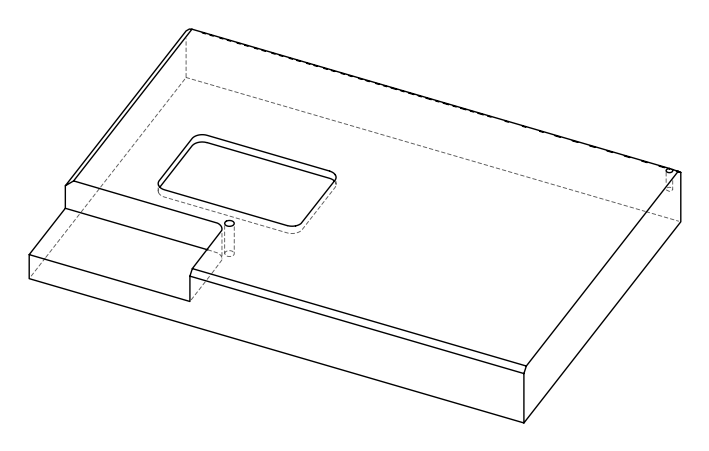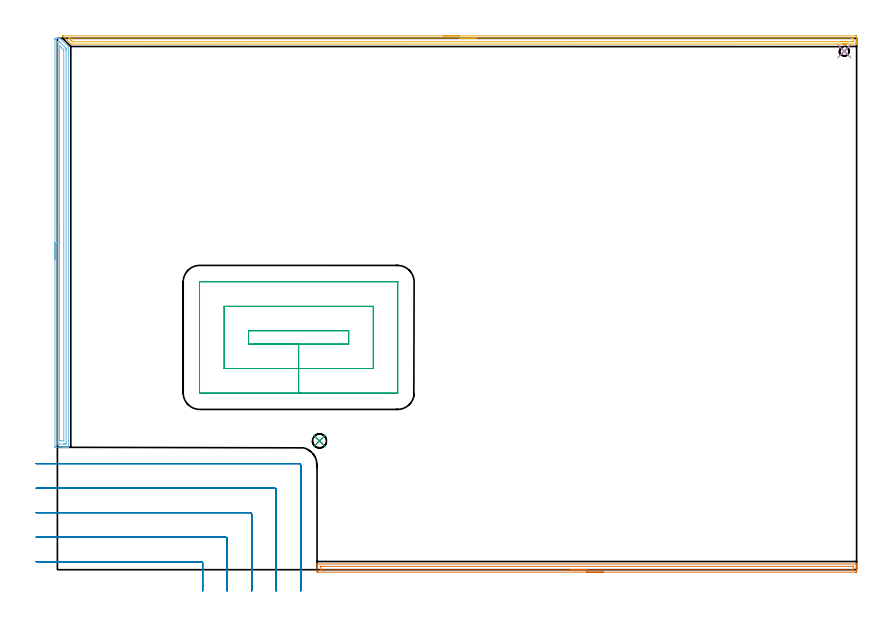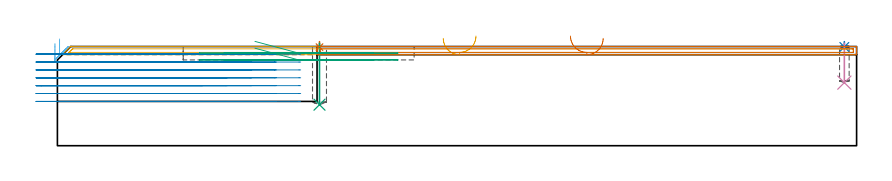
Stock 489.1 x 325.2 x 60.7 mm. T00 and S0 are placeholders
(PLAN: 9 operations, 4 tool changes, 37 min)
(1 SPOT_DRILL | STEP1POCKET | NXT0321_9005460120000 | 0.03 min | 0 mm3)
(2 SPOT_DRILL_1 | STEP1POCKET_1 | NXT0321_9005460120000 | 0.03 min | 0 mm3)
(3 DRILL_BLIND_HOLE_INTO_CENTER | STEP1POCKET | NXT0301_057 | 0.15 min | 1991 mm3)
(4 DRILL_BLIND_HOLE_INTO_CENTER_1 | STEP1POCKET_1 | NXT0301_030 | 0.1 min | 574 mm3)
(5 AREA_MILL | FG_CHAMFER_SURFACE | UGT0205_001 | 7.92 min | 6106 mm3)
(6 AREA_MILL_1 | FG_CHAMFER_SURFACE_1 | UGT0205_001 | 6.2 min | 8504 mm3)
(7 AREA_MILL_2 | FG_CHAMFER_SURFACE_2 | UGT0205_001 | 5.47 min | 4174 mm3)
(8 MILL_CORNER_NOTCH_RECTANGULAR | CORNER_NOTCH_RECTANGULAR | UGT0201_094 | Follow Part, ap 5, ae 75% | 13.67 min | 398852 mm3)
(9 MILL_RECTANGULAR_POCKET | POCKET_RECTANGULAR_STRAIGHT | UGT0201_094 | Follow Part, ap 5, ae 75% | 3.46 min | 101387 mm3)
(TOOL NXT0321_9005460120000 | NC Spot Drill, 142deg, 12mm, Carbide, Uncoated | D12 PA142 FL30 Z2)
(TOOL NXT0301_057 | Carbide Drill 8.6mm [860.1-0860-026A1-MM 2214] | D8.6 PA140 FL47 Z2)
(TOOL NXT0301_030 | Carbide Drill 5.9mm [860.1-0590-018A1-MM 2214] | D5.9 PA140 FL28 Z2)
(TOOL UGT0205_001 | Chamfer Mill 20 x 3 x 45 deg. | D20 FL50 Z2)
(TOOL UGT0201_094 | End mill 20 mm | D20 FL38 Z4)
(OP 1 SPOT_DRILL)
G17 G21 G94 G90
T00 M6
G54
G17 G0 G90 X160.4 Y78.8 S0 M3
G43 Z70.7 H0
G94 G81 G98 Z60.33 F250. R63.7
G80
M5
M2
(OP 2 SPOT_DRILL_1)
G17 G21 G94 G90
T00 M6
G54
G17 G0 G90 X481.6 Y317.3 S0 M3
G43 Z70.7 H0
G94 G81 G98 Z60.446 F250. R63.7
G80
M5
M2
(OP 3 DRILL_BLIND_HOLE_INTO_CENTER)
G17 G21 G94 G90
T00 M6
G54
G17 G0 G90 X160.4 Y78.8 S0 M3
G43 Z70.7 H1
G94 G81 G98 Z25.1 F250. R62.7
G80
M5
M2
(OP 4 DRILL_BLIND_HOLE_INTO_CENTER_1)
G17 G21 G94 G90
T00 M6
G54
G17 G0 G90 X481.6 Y317.3 S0 M3
G43 Z70.7 H1
G94 G81 G98 Z38.6 F250. R62.7
G80
M5
M2
(OP 5 AREA_MILL)
G17 G21 G94 G90
T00 M6
G54
G17 G0 G90 X236.15 Y326.7 S1061 M3
G43 Z70.7 H0
Z65.7
G94 G1 X236.188 Z64.828 F250.
X236.302 Z63.963
X236.491 Z63.112
X236.753 Z62.28
X237.087 Z61.474
X237.49 Z60.7
X237.958 Z59.964
X238.49 Z59.272
X239.079 Z58.629
X239.722 Z58.04
X240.414 Z57.508
X241.15 Z57.04
X241.924 Z56.637
X242.73 Z56.303
X243.562 Z56.041
X244.413 Z55.852
X245.278 Z55.738
X246.15 Z55.7
X488.47 Y326.699 Z55.701
X488.795 Y326.697
X489.09 Y326.693 Z55.703
X489.1 Y326.38 Z56.016
Y324.636 Z57.758
Y323.248 Z59.148
Y322.892 Z59.503
Y321.961 Z60.439
X489.097 Y321.828 Z60.564
X489.09 Y321.702 Z60.688
X488.917 Y321.7 Z60.7
X483.105 Y321.701 Z60.699
X483.011
X482.211 Y321.715 Z60.684
X482.12 Y321.719 Z60.681
X481.896 Y321.732 Z60.668
X481.728 Y321.743 Z60.657
X481.619 Y321.742 Z60.658
X481.449 Y321.738
X481.317 Y321.726 Z60.664
X481.225 Y321.718 Z60.672
X481.057 Y321.714 Z60.678
X480.777 Y321.708 Z60.687
X480.564 Y321.71 Z60.69
X8.3 Y321.7 Z60.7
X8.205 Y321.704 Z60.689
X8.157 Y321.745 Z60.651
X7.947 Y321.953 Z60.447
X3.518 Y326.38 Z56.016
X3.382 Y326.516 Z55.881
X3.242 Y326.655 Z55.736
X3.216 Y326.692 Z55.698
X3.221 Y326.695 Z55.695
X3.348 Y326.7 Z55.7
X246.15
Y325.286 Z57.114
X486.016
X486.682 Y325.285 Z57.115
X486.913 Y325.283 Z57.117
X487.04 Y325.279 Z57.121
X487.091 Y325.273 Z57.127
X487.093 Y325.245 Z57.155
X487.098 Y325.102 Z57.298
X487.1 Y323.764 Z58.636
X487.098 Y323.358 Z59.042
X487.094 Y323.221 Z59.179
X487.088 Y323.121 Z59.279
X487.015 Y323.12 Z59.28
X486.682 Y323.116 Z59.284
X486.453 Y323.115 Z59.285
X485.788
X483.335 Y323.116 Z59.284
X483.105 Y323.117 Z59.283
X482.871 Y323.12 Z59.28
X482.211 Y323.135 Z59.265
X481.955 Y323.141 Z59.259
X481.317 Y323.145 Z59.255
X481.064 Y323.139 Z59.261
X480.423 Y323.128 Z59.272
X480.183 Y323.126 Z59.274
X479.529 Y323.124 Z59.276
X479.291
X9.528 Y323.115 Z59.285
X9.361 Y323.116 Z59.284
X9.278 Y323.119 Z59.281
X9.241 Y323.121 Z59.279
X9.194 Y323.162 Z59.238
X8.586 Y323.764 Z58.636
X8.3 Y324.049 Z58.351
X7.714 Y324.636 Z57.764
X7.406 Y324.945 Z57.455
X7.109 Y325.253 Z57.147
X7.084 Y325.279 Z57.121
X7.115 Y325.281 Z57.119
X7.212 Y325.284 Z57.116
X7.406 Y325.285 Z57.115
X7.634 Y325.286 Z57.114
X246.15
X247.022 Z57.152
X247.886 Z57.266
X248.738 Z57.455
X249.57 Z57.717
X250.376 Z58.051
X251.15 Z58.454
X251.886 Z58.923
X252.578 Z59.454
X253.221 Z60.043
X253.81 Z60.686
X254.342 Z61.378
X254.81 Z62.114
X255.213 Z62.888
X255.547 Z63.694
X255.809 Z64.526
X255.998 Z65.378
X256.112 Z66.243
X256.15 Z67.114
G0 Z70.7
M5
M2
(OP 6 AREA_MILL_1)
G17 G21 G94 G90
T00 M6
G54
G17 G0 G90 X-1.5 Y190.05 S1061 M3
G43 Z70.7 H0
Z62.5
G94 G1 Y190.088 Z61.628 F250.
Y190.202 Z60.763
Y190.391 Z59.912
Y190.653 Z59.08
Y190.987 Z58.274
Y191.39 Z57.5
Y191.858 Z56.764
Y192.39 Z56.072
Y192.979 Z55.429
Y193.622 Z54.84
Y194.314 Z54.308
Y195.05 Z53.84
Y195.824 Z53.437
Y196.63 Z53.103
Y197.462 Z52.841
Y198.314 Z52.652
Y199.178 Z52.538
Y200.05 Z52.5
Y324.59
X-1.498 Y324.763 Z52.502
X-1.491 Y325.198 Z52.505
X-1.278 Y325.2 Z52.72
X-0.953 Z53.043
X-0.39 Z53.607
X-0.065 Z53.931
X0.585 Z54.585
X1.062 Z55.061
X1.701 Y325.19 Z55.7
X1.712 Y325.183 Z55.711
X1.865 Y325.037 Z55.862
X2.008 Y324.894 Z56.003
X2.328 Y324.572 Z56.328
X6.638 Y320.261 Z60.637
X6.695 Y320.194 Z60.69
X6.7 Y320.126 Z60.7
Y75.063
X6.696 Y74.969 Z60.69
X6.672 Y74.91 Z60.663
X6.664 Y74.906 Z60.655
X6.3 Y74.9 Z60.299
X5.915 Z59.915
X5.265 Z59.26
X4.051 Z58.048
X3.488 Z57.482
X-1.235 Y74.901 Z52.762
X-1.492 Y74.91 Z52.505
X-1.499 Y75.166 Z52.499
Y75.187
X-1.5 Y200.05 Z52.5
X-0.086 Z53.914
X-0.085 Y322.805 Z53.915
Y322.825
X-0.065 Y323.19 Z53.935
X0.433 Y323.197 Z54.433
X0.823 Y323.195 Z54.823
X1.216 Y323.19 Z55.216
X1.257 Y323.182 Z55.257
X1.283 Y323.16 Z55.283
X1.335 Y323.112 Z55.335
X1.439 Y323.011 Z55.439
X1.646 Y322.805 Z55.646
X4.324 Y320.126 Z58.324
X4.377 Y320.074 Z58.377
X5.211 Y319.234 Z59.211
X5.265 Y319.173 Z59.265
X5.285 Y318.341 Z59.285
Y318.32
Y77.295
Y77.275
X5.265 Y76.91 Z59.265
X4.767 Y76.902 Z58.767
X4.377 Y76.901 Z58.377
X3.882 Y76.9 Z57.882
X1.217 Z55.217
X0.823 Y76.901 Z54.823
X0.326 Y76.903 Z54.326
X-0.065 Y76.91 Z53.935
X-0.084 Y77.295 Z53.916
X-0.085 Y77.316 Z53.915
X-0.086 Y200.05 Z53.914
X1.328 Z55.328
X1.329 Y320.126 Z55.329
X1.33 Y320.51 Z55.33
X1.333 Y320.639 Z55.333
X1.334 Y320.648 Z55.334
X1.356 Y320.633 Z55.356
X1.442 Y320.553 Z55.442
X1.55 Y320.449 Z55.55
X2.6 Y319.401 Z56.6
X3.488 Y318.512 Z57.488
X3.658 Y318.341 Z57.658
X3.829 Y318.16 Z57.829
X3.865 Y318.119 Z57.865
X3.867 Y318.099 Z57.867
X3.87 Y318.052 Z57.87
X3.871 Y317.956 Z57.871
Y78.985
X3.87 Y78.936 Z57.87
X3.868 Y78.914 Z57.868
X3.866 Y78.91 Z57.866
X3.848 Y78.907 Z57.848
X3.667 Y78.901 Z57.667
X1.712 Z55.712
X1.532 Y78.904 Z55.532
X1.412 Y78.909 Z55.412
X1.335 Y78.915 Z55.335
X1.333 Y78.953 Z55.333
X1.331 Y79.081 Z55.331
X1.329 Y79.466 Z55.329
X1.328 Y200.05 Z55.328
Y200.922 Z55.366
Y201.786 Z55.48
Y202.638 Z55.669
Y203.47 Z55.932
Y204.276 Z56.265
Y205.05 Z56.668
Y205.786 Z57.137
Y206.478 Z57.668
Y207.121 Z58.257
Y207.71 Z58.901
Y208.242 Z59.593
Y208.71 Z60.328
Y209.113 Z61.102
Y209.447 Z61.908
Y209.709 Z62.74
Y209.898 Z63.592
Y210.012 Z64.457
Y210.05 Z65.328
G0 Z70.7
M5
M2
(OP 7 AREA_MILL_2)
G17 G21 G94 G90
T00 M6
G54
G17 G0 G90 X334. Y-1.5 S1061 M3
G43 Z70.7 H0
Z65.7
G94 G1 X333.962 Z64.828 F250.
X333.848 Z63.964
X333.659 Z63.112
X333.397 Z62.28
X333.063 Z61.474
X332.66 Z60.7
X332.192 Z59.964
X331.66 Z59.272
X331.071 Z58.629
X330.428 Z58.04
X329.736 Z57.508
X329. Z57.04
X328.226 Z56.637
X327.42 Z56.303
X326.588 Z56.041
X325.736 Z55.852
X324.872 Z55.738
X324. Z55.7
X159.525
X159.2 Y-1.498
X158.91 Y-1.493 Z55.703
X158.9 Y-1.18 Z56.016
Y0.564 Z57.758
Y1.088 Z58.284
Y1.436 Z58.632
Y1.96 Z59.156
Y2.308 Z59.503
Y3.005 Z60.204
Y3.244 Z60.444
X158.902 Y3.374 Z60.566
X158.91 Y3.497 Z60.688
X159.079 Y3.5 Z60.7
X488.922
X489.09 Y3.497 Z60.688
X489.098 Y3.374 Z60.566
X489.1 Y3.244 Z60.444
Y3.005 Z60.204
Y2.308 Z59.503
Y1.088 Z58.284
Y0.564 Z57.758
Y-0.046 Z57.149
Y-0.308 Z56.887
Y-0.918 Z56.278
X489.097 Y-1.18 Z56.016
X489.09 Y-1.493 Z55.703
X488.8 Y-1.498 Z55.7
X488.475 Y-1.5
X324.
Y-0.086 Z57.114
X161.313 Y-0.085 Z57.115
X161.083 Y-0.083 Z57.117
X160.958 Y-0.079 Z57.121
X160.909 Y-0.072 Z57.128
X160.907 Y-0.045 Z57.155
X160.901 Y0.094 Z57.294
Y1.838 Z59.038
X160.905 Y1.973 Z59.173
X160.91 Y2.074 Z59.274
X160.981 Y2.079 Z59.279
X161.313 Y2.084 Z59.284
X161.542 Y2.085 Z59.285
X486.687
X486.917 Y2.083 Z59.283
X487.042 Y2.079 Z59.279
X487.091 Y2.072 Z59.272
X487.093 Y2.045 Z59.245
X487.099 Y1.906 Z59.106
Y0.162 Z57.362
X487.095 Y0.027 Z57.227
X487.09 Y-0.075 Z57.125
X487.019 Y-0.079 Z57.121
X486.687 Y-0.084 Z57.116
X486.458 Y-0.085 Z57.115
X324. Y-0.086 Z57.114
X323.128 Z57.152
X322.264 Z57.266
X321.412 Z57.455
X320.58 Z57.717
X319.774 Z58.051
X319. Z58.454
X318.264 Z58.923
X317.572 Z59.454
X316.929 Z60.043
X316.34 Z60.686
X315.808 Z61.378
X315.34 Z62.114
X314.937 Z62.888
X314.603 Z63.694
X314.341 Z64.526
X314.152 Z65.378
X314.038 Z66.243
X314. Z67.114
G0 Z70.7
M5
M2
(OP 8 MILL_CORNER_NOTCH_RECTANGULAR)
G17 G21 G94 G90
T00 M6
G54
G17 G0 G90 X88.9 Y-13. S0 M3
G43 Z70.84 H0
Z56.02
G94 G1 Y-10. F250.
Y3.907 F500.
G3 X87.907 Y4.9 R1.
G1 X-10.
X-13. F250.
G0 Z70.84
X103.9 Y-13.
Z56.02
G1 Y-10.
Y18.906 F500.
G3 X102.906 Y19.9 R1.
G1 X-10.
X-13. F250.
G0 Z70.84
X118.9 Y-13.
Z56.02
G1 Y-10.
Y33.906 F500.
G3 X117.906 Y34.9 R1.
G1 X-10.
X-13. F250.
G0 Z70.84
X133.9 Y-13.
Z56.02
G1 Y-10.
Y48.905 F500.
G3 X132.905 Y49.9 R1.
G1 X-10.
X-13. F250.
G0 Z70.84
X148.9 Y-13.
Z56.02
G1 Y-10.
Y63.905 F500.
G3 X147.905 Y64.9 R1.
G1 X-10.
X-13. F250.
G0 Z70.84
X88.9 Y-13.
Z51.2
G1 Y-10.
Y3.907 F500.
G3 X87.907 Y4.9 R1.
G1 X-10.
X-13. F250.
G0 Z70.84
X103.9 Y-13.
Z51.2
G1 Y-10.
Y18.906 F500.
G3 X102.906 Y19.9 R1.
G1 X-10.
X-13. F250.
G0 Z70.84
X118.9 Y-13.
Z51.2
G1 Y-10.
Y33.906 F500.
G3 X117.906 Y34.9 R1.
G1 X-10.
X-13. F250.
G0 Z70.84
X133.9 Y-13.
Z51.2
G1 Y-10.
Y48.905 F500.
G3 X132.905 Y49.9 R1.
G1 X-10.
X-13. F250.
G0 Z70.84
X148.9 Y-13.
Z51.2
G1 Y-10.
Y63.905 F500.
G3 X147.905 Y64.9 R1.
G1 X-10.
X-13. F250.
G0 Z70.84
X88.9 Y-13.
Z46.38
G1 Y-10.
Y3.907 F500.
G3 X87.907 Y4.9 R1.
G1 X-10.
X-13. F250.
G0 Z70.84
X103.9 Y-13.
Z46.38
G1 Y-10.
Y18.906 F500.
G3 X102.906 Y19.9 R1.
G1 X-10.
X-13. F250.
G0 Z70.84
X118.9 Y-13.
Z46.38
G1 Y-10.
Y33.906 F500.
G3 X117.906 Y34.9 R1.
G1 X-10.
X-13. F250.
G0 Z70.84
X133.9 Y-13.
Z46.38
G1 Y-10.
Y48.905 F500.
G3 X132.905 Y49.9 R1.
G1 X-10.
X-13. F250.
G0 Z70.84
X148.9 Y-13.
Z46.38
G1 Y-10.
Y63.905 F500.
G3 X147.905 Y64.9 R1.
G1 X-10.
X-13. F250.
G0 Z70.84
X88.9 Y-13.
Z41.56
G1 Y-10.
Y3.907 F500.
G3 X87.907 Y4.9 R1.
G1 X-10.
X-13. F250.
G0 Z70.84
X103.9 Y-13.
Z41.56
G1 Y-10.
Y18.906 F500.
G3 X102.906 Y19.9 R1.
G1 X-10.
X-13. F250.
G0 Z70.84
X118.9 Y-13.
Z41.56
G1 Y-10.
Y33.906 F500.
G3 X117.906 Y34.9 R1.
G1 X-10.
X-13. F250.
G0 Z70.84
X133.9 Y-13.
Z41.56
G1 Y-10.
Y48.905 F500.
G3 X132.905 Y49.9 R1.
G1 X-10.
X-13. F250.
G0 Z70.84
X148.9 Y-13.
Z41.56
G1 Y-10.
Y63.905 F500.
G3 X147.905 Y64.9 R1.
G1 X-10.
X-13. F250.
G0 Z70.84
X88.9 Y-13.
Z36.74
G1 Y-10.
Y3.907 F500.
G3 X87.907 Y4.9 R1.
G1 X-10.
X-13. F250.
G0 Z70.84
X103.9 Y-13.
Z36.74
G1 Y-10.
Y18.906 F500.
G3 X102.906 Y19.9 R1.
G1 X-10.
X-13. F250.
G0 Z70.84
X118.9 Y-13.
Z36.74
G1 Y-10.
Y33.906 F500.
G3 X117.906 Y34.9 R1.
G1 X-10.
X-13. F250.
G0 Z70.84
X133.9 Y-13.
Z36.74
G1 Y-10.
Y48.905 F500.
G3 X132.905 Y49.9 R1.
G1 X-10.
X-13. F250.
G0 Z70.84
X148.9 Y-13.
Z36.74
G1 Y-10.
Y63.905 F500.
G3 X147.905 Y64.9 R1.
G1 X-10.
X-13. F250.
G0 Z70.84
X88.9 Y-13.
Z31.92
G1 Y-10.
Y3.907 F500.
G3 X87.907 Y4.9 R1.
G1 X-10.
X-13. F250.
G0 Z70.84
X103.9 Y-13.
Z31.92
G1 Y-10.
Y18.906 F500.
G3 X102.906 Y19.9 R1.
G1 X-10.
X-13. F250.
G0 Z70.84
X118.9 Y-13.
Z31.92
G1 Y-10.
Y33.906 F500.
G3 X117.906 Y34.9 R1.
G1 X-10.
X-13. F250.
G0 Z70.84
X133.9 Y-13.
Z31.92
G1 Y-10.
Y48.905 F500.
G3 X132.905 Y49.9 R1.
G1 X-10.
X-13. F250.
G0 Z70.84
X148.9 Y-13.
Z31.92
G1 Y-10.
Y63.905 F500.
G3 X147.905 Y64.9 R1.
G1 X-10.
X-13. F250.
G0 Z70.84
X88.9 Y-13.
Z27.1
G1 Y-10.
Y3.907 F500.
G3 X87.907 Y4.9 R1.
G1 X-10.
X-13. F250.
G0 Z70.84
X103.9 Y-13.
Z27.1
G1 Y-10.
Y18.906 F500.
G3 X102.906 Y19.9 R1.
G1 X-10.
X-13. F250.
G0 Z70.84
X118.9 Y-13.
Z27.1
G1 Y-10.
Y33.906 F500.
G3 X117.906 Y34.9 R1.
G1 X-10.
X-13. F250.
G0 Z70.84
X133.9 Y-13.
Z27.1
G1 Y-10.
Y48.905 F500.
G3 X132.905 Y49.9 R1.
G1 X-10.
X-13. F250.
G0 Z70.84
X148.9 Y-13.
Z27.1
G1 Y-10.
Y63.905 F500.
G3 X147.905 Y64.9 R1.
G1 X-10.
X-13. F250.
G0 Z70.84
M5
M2
(OP 9 MILL_RECTANGULAR_POCKET)
G17 G21 G94 G90
T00 M6
G54
G17 G0 G90 X120.891 Y138.1 S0 M3
G43 Z70.84 H0
Z63.84
G94 G1 X147.65 Z56.67 F250.
X178.3 F500.
Y146.2
X117.
Y138.1
X147.65
Y123.1
X193.3
Y161.2
X102.
Y123.1
X147.65
Y108.1
X208.2
X208.255 Y108.105
X208.295 Y108.145
X208.3 Y108.2
Y176.1
X208.295 Y176.155
X208.255 Y176.195
X208.2 Y176.2
X87.1
X87.045 Y176.195
X87.005 Y176.155
X87. Y176.1
Y108.2
X87.005 Y108.145
X87.045 Y108.105
X87.1 Y108.1
X147.65
X148.65
G0 X120.891 Y138.1 Z59.67
G1 X147.65 Z52.5 F250.
X178.3 F500.
Y146.2
X117.
Y138.1
X147.65
Y123.1
X193.3
Y161.2
X102.
Y123.1
X147.65
Y108.1
X208.2
X208.255 Y108.105
X208.295 Y108.145
X208.3 Y108.2
Y176.1
X208.295 Y176.155
X208.255 Y176.195
X208.2 Y176.2
X87.1
X87.045 Y176.195
X87.005 Y176.155
X87. Y176.1
Y108.2
X87.005 Y108.145
X87.045 Y108.105
X87.1 Y108.1
X147.65
X148.65
G0 Z70.84
M5
M2
